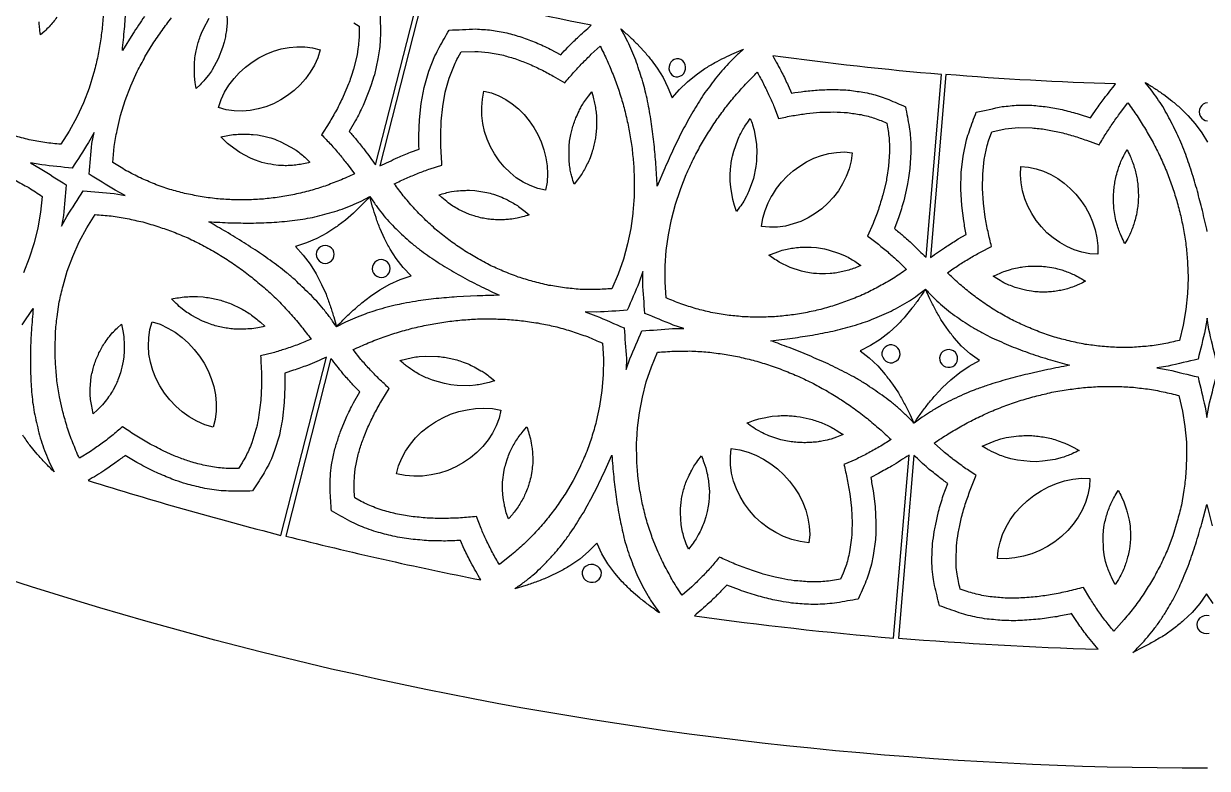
# Model space of a CAD drawing. Extents: x 10 to 990, y 10 to 990.
# Drawn here: x 350.5 to 500, y 10.1 to 104.2 of the extents above; entities that cross this region are included whole.
import ezdxf

# ---------------------------------------------------------------- set-up
doc = ezdxf.new("R2010")
doc.units = 0

msp = doc.modelspace()

# ---------------------------------------------------------------- linework, layer by layer
for points in [[(395.51, 105.51, -0.002175), (395.55, 102.92, -0.007314), (395.51, 101.83, -0.005317), (395.4, 100.76), (395.24, 99.73), (394.78, 97.74, -0.006968), (394.42, 96.57, -0.006765), (394.1, 95.66), (393.35, 93.84, -0.004349), (392.41, 91.94), (391.62, 90.55, -0.004631), (392.49, 89.54, -0.003391), (393.55, 88.24, 0.001505), (394.94, 86.34), (394.94, 86.34), (400.67, 108.77, -0.013282)], [(365.74, 105.1, 0.002113), (364.26, 102.88), (362.95, 100.79), (362.95, 100.79, 0.002041), (363.22, 103.52, 0.001577), (363.42, 106.04, 0.001976)], [(360.56, 105.75, -0.003323), (360.41, 103.75, -0.003739), (360.16, 101.78, -0.004022), (359.8, 99.83, -0.004055), (359.32, 97.89), (358.74, 96.05), (358.04, 94.2), (357.2, 92.38), (356.25, 90.63), (355.16, 88.95, -0.001311), (353.16, 89.16, -0.001103), (351.18, 89.53, -0.001039), (349.25, 90.04, -0.001043)], [(354.68, 105, -0.025184), (353.7, 103.79, -0.008899), (353.15, 103.24), (352.61, 102.76, -0.011444), (352.49, 103.76, -0.013689), (352.44, 104.4, -0.010317)], [(392.18, 104.29), (392.85, 103.86), (392.85, 103.86, -0.006083), (392.86, 102.87, -0.008381), (392.82, 101.96, -0.009702), (392.71, 101), (392.59, 100.23), (392.16, 98.45, -0.009505), (391.81, 97.37, -0.0124), (391.53, 96.58), (390.86, 95, -0.004657), (390, 93.27, -0.003809), (389.06, 91.66), (388.11, 90.16, -0.003766), (389.27, 88.95, -0.003853), (390.37, 87.68, -0.004019), (391.35, 86.47), (392.26, 85.22, -0.004908), (390.39, 84.38, -0.005088), (388.55, 83.68, -0.001313), (386.71, 83.1, -0.005057), (384.71, 82.62, -0.005342), (382.75, 82.27, -0.00525), (380.76, 82.04, -0.005606), (378.76, 81.92, -0.005024), (376.75, 81.95, -0.001153), (374.83, 82.07, -0.005319), (372.78, 82.36, -0.005422), (370.82, 82.75, -0.000999), (368.95, 83.25, -0.005318), (367, 83.94, -0.001061), (365.23, 84.7, -0.001302), (363.45, 85.61, -0.001164), (361.74, 86.67), (361.92, 88.66, -0.004427), (362.28, 90.7), (362.72, 92.58), (363.31, 94.47), (364.02, 96.35), (364.84, 98.16, -0.00328), (365.81, 99.98), (366.8, 101.64, -0.003133), (367.96, 103.34, -0.003097), (369.17, 104.93, -0.003103)], [(376.15, 105.73), (376.17, 104.17, -0.010229), (376.1, 103.34, -0.011643), (375.96, 102.51, -0.010333), (375.81, 101.83), (375.62, 101.16), (375.06, 99.74), (374.31, 98.37, -0.009735), (373.83, 97.68), (373.39, 97.12, -0.010506), (372.76, 96.45), (372.29, 95.99), (372.15, 96.77), (372.07, 97.55), (372.06, 99.11), (372.12, 99.88, -0.011416), (372.28, 100.77, -0.010526), (372.43, 101.45, -0.010041), (372.65, 102.19, -0.012536), (372.95, 102.97), (373.19, 103.54), (373.93, 104.89, -0.008639)], [(499.99, 77.92, 0.002041), (499.37, 80.59, 0.001577), (498.74, 83.04, 0.001976), (498, 85.52, 0.001605), (497.15, 87.96, 0.005455), (496.64, 89.23, 0.005902), (496.15, 90.33, 0.001768), (495, 92.59, 0.005025), (494.36, 93.71, 0.004159), (493.67, 94.76, 0.004907), (492.92, 95.81), (492.16, 96.76, -0.002751), (493.36, 96, -0.003329), (494.48, 95.23), (495.52, 94.45, -0.004722), (496.6, 93.51), (497.54, 92.59), (498.46, 91.55), (499.28, 90.42), (500.01, 89.21)], [(349.35, 84.46, 0.001099), (351.12, 83.48, 0.001308), (352.83, 82.38), (352.63, 80.38), (352.28, 78.42), (351.8, 76.49), (351.19, 74.58), (350.45, 72.73, -0.004389)], [(350.31, 66.16), (351.69, 68.22), (351.69, 68.22, 0.003736), (351.46, 65.47, 0.003279), (351.34, 62.92, 0.003993), (351.34, 60.31, 0.003622), (351.48, 57.69, 0.005429), (351.62, 56.4, 0.006824), (351.83, 55.09, 0.004458), (352.41, 52.52, 0.007232), (352.78, 51.25, 0.005343), (353.24, 49.99, 0.00686), (353.77, 48.74), (354.35, 47.57, -0.003916), (353.21, 48.71, -0.004838), (352.19, 49.83), (351.27, 50.94, -0.006482), (350.36, 52.23)], [(500.73, 30.97), (499.91, 32.14), (499.91, 32.16), (499.89, 32.18), (499.03, 30.96), (498.08, 29.83), (497, 28.8, -0.005993), (495.78, 27.81), (494.61, 26.98, -0.004539), (493.24, 26.16, -0.005183), (491.9, 25.43), (490.6, 24.79, 0.00704), (491.64, 25.82, 0.007037), (492.58, 26.89, 0.007346), (493.38, 27.88, 0.006828), (494.19, 29.04, 0.008319), (494.93, 30.2, 0.006422), (495.53, 31.22, 0.007886), (496.22, 32.56, 0.006685), (496.7, 33.57, 0.004213), (497.69, 36, 0.003002), (498.53, 38.48, 0.003605), (499.29, 41.06), (499.92, 43.45), (499.92, 43.45, 0.003736), (500.6, 40.78, 0.003279)]]:
    msp.add_lwpolyline(points, format="xyb")
for points in [[(422.16, 103.99, -0.013094), (401.19, 108.7), (395.48, 86.23, -0.000937), (397.74, 87.27, -0.002796), (399.35, 87.95), (400.43, 88.34, -0.004801), (400.4, 90.07), (400.48, 92.04), (400.71, 94.1), (401.09, 96.14), (401.67, 98.18), (402.44, 100.12, -0.005631), (402.98, 101.19, 0.000825), (404.21, 103.37, 0.002062), (407.58, 103.53, 0.001351), (409.57, 103.37, 0.001077), (411.52, 103.02, 0.001279), (413.39, 102.49, 0.001112), (415.2, 101.8, -0.002624), (417, 100.97), (418.33, 100.27, -0.004239), (419.21, 101.21, -0.002406), (420.44, 102.41, 0.00144), (422.16, 103.99)], [(430.52, 83.68, 0.002041), (430.35, 86.42, 0.001577), (430.13, 88.94, 0.001976), (429.8, 91.51, 0.001605), (429.37, 94.05, 0.005455), (429.07, 95.38, 0.005902), (428.78, 96.55, 0.001768), (428.01, 98.97, 0.005025), (427.56, 100.18, 0.004159), (427.06, 101.33, 0.004907), (426.49, 102.49), (425.9, 103.55, -0.002751), (426.96, 102.6, -0.003329), (427.94, 101.66), (428.83, 100.72, -0.004722), (429.74, 99.61), (430.52, 98.55), (431.25, 97.38), (431.87, 96.12), (432.4, 94.81), (433.34, 95.89), (434.34, 96.86), (435.41, 97.74), (436.54, 98.52, -0.003807), (437.78, 99.26, -0.003811), (438.99, 99.89, -0.003587), (440.23, 100.46), (441.41, 100.95, 0.005106), (440.41, 100.05, 0.003181), (439.5, 99.14, 0.00532), (438.65, 98.21, 0.004415), (437.83, 97.21, -0.001308), (436.36, 95.23, -0.001078), (434.99, 93.05, 0.001799), (433.71, 90.72, 0.001295), (432.57, 88.39, 0.002113), (431.48, 85.95), (430.52, 83.68)], [(387.93, 100.89), (387.63, 99.89), (387.2, 98.95), (386.69, 98.06), (386.09, 97.23), (385.41, 96.44), (384.65, 95.73), (383.83, 95.11), (382.96, 94.56), (382.04, 94.08), (381.08, 93.69), (380.09, 93.41), (379.1, 93.24), (378.07, 93.15), (377.07, 93.19), (376.07, 93.32), (375.09, 93.61), (375.42, 94.59), (375.87, 95.53), (376.4, 96.4, -0.007354), (377.08, 97.28), (377.72, 97.99), (378.49, 98.69), (379.33, 99.31), (380.2, 99.85), (381.12, 100.32), (382.05, 100.7), (383.03, 100.99), (384.02, 101.17), (385, 101.27), (385.98, 101.25), (386.97, 101.14), (387.93, 100.89)], [(405.73, 100.61), (407.46, 100.69, 0.001121), (409.18, 100.56), (410.87, 100.25, 0.00111), (412.53, 99.78, 0.001086), (414.17, 99.16, -0.003263), (415.82, 98.4, -0.00206), (417.38, 97.57), (418.84, 96.73, -0.002396), (419.94, 98.01, -0.00332), (421.05, 99.2, -0.00246), (422.18, 100.32), (423.31, 101.35, -0.002996), (424.18, 99.55, -0.002436), (424.93, 97.75, -0.003213), (425.61, 95.91, -0.002916), (426.2, 94.02, -0.003091), (426.68, 92.09, -0.002843), (427.06, 90.15, -0.003537), (427.36, 88.17, -0.003323), (427.54, 86.18, -0.003739), (427.61, 84.2, -0.004022), (427.58, 82.21, -0.004055), (427.42, 80.22), (427.16, 78.31), (426.77, 76.37), (426.24, 74.44), (425.59, 72.55), (424.79, 70.71, -0.001311), (422.79, 70.6, -0.001103), (420.77, 70.63, -0.001039), (418.79, 70.82, -0.001043), (416.81, 71.14, -0.004491), (414.8, 71.63, -0.001168), (412.95, 72.19, -0.004458), (411.03, 72.94, -0.001172), (409.28, 73.72, -0.004928), (407.46, 74.72, -0.004478), (405.76, 75.78, -0.001188), (404.18, 76.88, -0.001215), (402.62, 78.12, -0.004659), (401.11, 79.52, -0.005262), (399.72, 80.95, -0.005261), (398.44, 82.45, -0.001052), (397.29, 83.96, -0.002377), (398.83, 84.67, -0.003386), (400.32, 85.3, -0.002275), (401.85, 85.86), (403.32, 86.33, -0.003552), (403.2, 88.24, -0.004682), (403.16, 90.1), (403.22, 91.88), (403.41, 93.73), (403.74, 95.53), (404.23, 97.29), (404.89, 98.99, -0.006589), (405.32, 99.87), (405.73, 100.61)], [(464.46, 74.69), (466.42, 97.76, -0.013282), (445.1, 100.13, -0.001905), (446.27, 97.99, -0.003677), (447.05, 96.37), (447.49, 95.41, -0.003745), (449.11, 95.65, 0.001114), (450.96, 95.83, 0.001349), (452.88, 95.88, -0.004855), (454.83, 95.78, 0.001333), (456.74, 95.5, -0.007078), (457.81, 95.26, -0.007069), (458.8, 94.95, -0.006348), (459.75, 94.6, 0.001644), (461.87, 93.69, -0.002175), (462.33, 91.14, -0.007314), (462.47, 90.06, -0.005317), (462.54, 88.99), (462.55, 87.95), (462.42, 85.9, -0.006968), (462.26, 84.7, -0.006765), (462.09, 83.74), (461.65, 81.82, -0.004349), (461.04, 79.8), (460.49, 78.3, -0.004631), (461.52, 77.44, -0.003391), (462.77, 76.34, 0.001505), (464.46, 74.69)], [(459.52, 91.62, -0.006083), (459.68, 90.65, -0.008381), (459.79, 89.75, -0.009702), (459.84, 88.78), (459.85, 88), (459.72, 86.17, -0.009505), (459.56, 85.06, -0.0124), (459.41, 84.23), (459.01, 82.56, -0.004657), (458.44, 80.71, -0.003809), (457.79, 78.97), (457.09, 77.34, -0.003766), (458.44, 76.33, -0.003853), (459.74, 75.26, -0.004019), (460.89, 74.23), (462, 73.14, -0.004908), (460.3, 72.01, -0.005088), (458.59, 71.02, -0.001313), (456.88, 70.14, -0.005057), (454.98, 69.34, -0.005342), (453.11, 68.67, -0.00525), (451.18, 68.11, -0.005606), (449.22, 67.67, -0.005024), (447.24, 67.36, -0.001153), (445.32, 67.17, -0.005319), (443.25, 67.11, -0.005422), (441.26, 67.18, -0.000999), (439.34, 67.37, -0.005318), (437.3, 67.73, -0.001061), (435.43, 68.18, -0.001302), (433.51, 68.79, -0.001164), (431.66, 69.55), (431.51, 71.55, -0.004427), (431.53, 73.62), (431.66, 75.54), (431.92, 77.51), (432.32, 79.47), (432.83, 81.4, -0.00328), (433.48, 83.35), (434.18, 85.15, -0.003133), (435.05, 87.02, -0.003097), (435.98, 88.79, -0.003103), (437, 90.5, -0.002729), (438.09, 92.15, -0.003329), (439.26, 93.74, -0.002784), (440.52, 95.27, -0.002622), (441.83, 96.71, 0.001228), (443.15, 98.04, -0.003312), (443.94, 96.58, -0.003801), (444.66, 95.07, -0.004162), (445.29, 93.67), (445.84, 92.22, -0.002248), (447.64, 92.57, -0.003639), (449.38, 92.83), (451.07, 93, 0.001103), (452.82, 93.04, -0.004906), (454.53, 92.95, 0.001158), (456.25, 92.7, -0.009257), (457.15, 92.49, -0.007853), (457.97, 92.24, -0.006145), (458.78, 91.94), (459.52, 91.62)], [(488.4, 96.57, -0.013094), (466.95, 97.77), (465.01, 74.67, -0.000937), (467.07, 76.07, -0.002796), (468.54, 77), (469.54, 77.56, -0.004801), (469.23, 79.27), (468.99, 81.22), (468.87, 83.29), (468.91, 85.37), (469.15, 87.47), (469.59, 89.52, -0.005631), (469.94, 90.66, 0.000825), (470.8, 93.01, 0.002062), (474.1, 93.72, 0.001351), (476.09, 93.9, 0.001077), (478.07, 93.87, 0.001279), (480, 93.65, 0.001112), (481.9, 93.28, -0.002624), (483.81, 92.76), (485.24, 92.28, -0.004239), (485.95, 93.35, -0.002406), (486.96, 94.74, 0.00144), (488.4, 96.57)], [(422.23, 95.57, -0.010425), (422.48, 94.69, -0.01065), (422.64, 93.98, -0.008745), (422.76, 93.21, -0.009786), (422.84, 92.44, -0.00857), (422.86, 91.67, -0.010135), (422.83, 90.9, -0.01156), (422.75, 90.07, -0.010575), (422.64, 89.38, -0.009307), (422.47, 88.64, -0.008306), (422.25, 87.89), (422.03, 87.24, -0.009335), (421.68, 86.47, -0.025184), (420.91, 85.11, -0.008899), (420.46, 84.48), (420.01, 83.92, -0.011444), (419.72, 84.88, -0.013689), (419.57, 85.51, -0.010317), (419.44, 86.28), (419.37, 86.98), (419.37, 88.52, -0.010614), (419.45, 89.35, -0.012356), (419.6, 90.17, -0.010562), (419.76, 90.85, -0.008612), (419.98, 91.59, -0.010428), (420.25, 92.31, -0.013033), (420.63, 93.15, -0.012724), (420.92, 93.71, -0.010266), (421.32, 94.36, -0.011015), (421.82, 95.05), (422.23, 95.57)], [(472.76, 90.54), (474.45, 90.9, 0.001121), (476.16, 91.06), (477.88, 91.03, 0.00111), (479.59, 90.84, 0.001086), (481.31, 90.5, -0.003263), (483.07, 90.02, -0.00206), (484.75, 89.46), (486.32, 88.88, -0.002396), (487.2, 90.32, -0.00332), (488.09, 91.68, -0.00246), (489.02, 92.96), (489.97, 94.17, -0.002996), (491.12, 92.53, -0.002436), (492.17, 90.88, -0.003213), (493.14, 89.18, -0.002916), (494.03, 87.4, -0.003091), (494.82, 85.59, -0.002843), (495.52, 83.73, -0.003537), (496.13, 81.83, -0.003323), (496.64, 79.9, -0.003739), (497.04, 77.95, -0.004022), (497.33, 75.98, -0.004055), (497.5, 74), (497.56, 72.07), (497.49, 70.09), (497.29, 68.1), (496.96, 66.13), (496.47, 64.19, -0.001311), (494.52, 63.74, -0.001103), (492.53, 63.45, -0.001039), (490.54, 63.31, -0.001043), (488.54, 63.3, -0.004491), (486.47, 63.45, -0.001168), (484.55, 63.69, -0.004458), (482.54, 64.12, -0.001172), (480.68, 64.61, -0.004928), (478.72, 65.29, -0.004478), (476.87, 66.05, -0.001188), (475.13, 66.88, -0.001215), (473.39, 67.85, -0.004659), (471.66, 68.98, -0.005262), (470.06, 70.16, -0.005261), (468.55, 71.42, -0.001052), (467.17, 72.73, -0.002377), (468.57, 73.69, -0.003386), (469.94, 74.55, -0.002275), (471.36, 75.35), (472.73, 76.06, -0.003552), (472.29, 77.92, -0.004682), (471.95, 79.75), (471.71, 81.52), (471.6, 83.38), (471.62, 85.2), (471.82, 87.02), (472.19, 88.8, -0.006589), (472.47, 89.74), (472.76, 90.54)], [(442.27, 92.21, -0.009172), (442.55, 91.41), (442.74, 90.73), (443.01, 89.19, -0.010229), (443.08, 88.35, -0.011643), (443.07, 87.52, -0.010333), (443.04, 86.81), (442.96, 86.13), (442.65, 84.63), (442.13, 83.16, -0.009735), (441.77, 82.4), (441.43, 81.77, -0.010506), (440.92, 81.01), (440.53, 80.48), (440.26, 81.23), (440.06, 81.98), (439.79, 83.52), (439.72, 84.29, -0.011416), (439.73, 85.19, -0.010526), (439.77, 85.89, -0.010041), (439.86, 86.65, -0.012536), (440.03, 87.47), (440.18, 88.07), (440.68, 89.53, -0.008639), (441.05, 90.3, -0.011056), (441.43, 90.98, -0.012065), (441.94, 91.75), (442.27, 92.21)], [(359.37, 90.46), (358.69, 89.19, -0.000995), (356.61, 85.94, -0.002096), (352.76, 86.35), (351.33, 86.61), (352.59, 85.91, 0.002095), (355.87, 83.82, 0.000988), (355.5, 79.97), (355.27, 78.6), (355.94, 79.84, 0.001), (358.02, 83.08, 0.002416), (361.9, 82.72), (363.3, 82.5), (362.04, 83.14, -0.002426), (358.74, 85.2, -0.000992), (359.11, 89.04), (359.37, 90.46)], [(386.65, 86.68, -0.008917), (385.83, 86.48, -0.009991), (385.04, 86.35, -0.010063), (384.27, 86.27, -0.011836), (383.5, 86.25, -0.011927), (382.67, 86.29), (382.06, 86.35, -0.011214), (380.58, 86.66, -0.012497), (379.66, 86.98), (379.15, 87.18), (377.81, 87.9), (376.56, 88.79, -0.010371), (375.92, 89.36), (375.41, 89.88), (376.96, 90.17, -0.009634), (377.8, 90.24, -0.009046), (378.56, 90.25, -0.013189), (379.46, 90.19), (380.01, 90.14, -0.007543), (380.83, 89.98), (381.48, 89.83, -0.01208), (382.45, 89.49), (382.9, 89.32), (384.24, 88.61), (384.89, 88.2, -0.009064), (385.55, 87.7, -0.008391), (386.14, 87.18), (386.65, 86.68)], [(489.85, 88.28, -0.010425), (490.25, 87.45, -0.01065), (490.52, 86.78, -0.008745), (490.77, 86.04, -0.009786), (490.97, 85.3, -0.00857), (491.12, 84.54, -0.010135), (491.22, 83.78, -0.01156), (491.27, 82.95, -0.010575), (491.28, 82.25, -0.009307), (491.24, 81.49, -0.008306), (491.15, 80.72), (491.03, 80.04, -0.009335), (490.81, 79.22, -0.025184), (490.28, 77.75, -0.008899), (489.94, 77.06), (489.58, 76.43, -0.011444), (489.14, 77.33, -0.013689), (488.89, 77.92, -0.010317), (488.64, 78.66), (488.45, 79.34), (488.2, 80.86, -0.010614), (488.14, 81.7, -0.012356), (488.15, 82.53, -0.010562), (488.19, 83.22, -0.008612), (488.29, 83.99, -0.010428), (488.44, 84.75, -0.013033), (488.68, 85.63, -0.012724), (488.88, 86.24, -0.010266), (489.16, 86.94, -0.011015), (489.54, 87.71), (489.85, 88.28)], [(455.15, 87.89), (455.01, 86.85), (454.75, 85.85), (454.39, 84.89), (453.93, 83.97), (453.4, 83.09), (452.77, 82.26), (452.06, 81.51), (451.29, 80.82), (450.46, 80.2), (449.58, 79.66), (448.65, 79.22), (447.69, 78.89), (446.7, 78.63), (445.71, 78.5), (444.69, 78.47), (443.68, 78.59), (443.84, 79.61), (444.14, 80.61), (444.51, 81.56, -0.007354), (445.05, 82.54), (445.56, 83.35), (446.2, 84.16), (446.92, 84.91), (447.7, 85.59), (448.52, 86.2), (449.38, 86.74), (450.3, 87.18), (451.24, 87.52), (452.2, 87.78), (453.17, 87.92), (454.16, 87.98), (455.15, 87.89)], [(373.87, 79.17, 0.004068), (376.63, 79.04, 0.003593), (379.18, 79, 0.004188), (381.8, 79.08, 0.004559), (384.4, 79.31, 0.007049), (385.75, 79.5, 0.007924), (386.96, 79.72, 0.00461), (389.46, 80.36, 0.006644), (390.7, 80.76, 0.008101), (391.96, 81.26, 0.007388), (393.1, 81.77), (394.2, 82.35, -0.004712), (393.17, 81.27, -0.004571), (392.14, 80.27), (391.12, 79.37, -0.006573), (389.92, 78.47), (388.78, 77.73), (387.53, 77.04), (386.2, 76.49), (384.81, 76.05), (385.78, 74.97), (386.67, 73.81), (387.42, 72.59, -0.004781), (388.11, 71.25), (388.68, 70.01, -0.003813), (389.2, 68.59, -0.005345), (389.65, 67.15), (389.99, 65.9, 0.004957), (389.19, 67.06, 0.003628), (388.37, 68.12, 0.005063), (387.51, 69.13, 0.004295), (386.6, 70.07, -0.00142), (384.76, 71.83, 0.00338), (383.7, 72.74, 0.003235), (382.67, 73.54, 0.001129), (380.53, 75.08, 0.000888), (378.33, 76.52, 0.001621), (376.02, 77.93, -0.001279), (373.87, 79.17)], [(410.56, 69.89, 0.00127), (407.78, 69.81), (405.21, 69.68, 0.001518), (402.59, 69.46, 0.001719), (399.98, 69.12, 0.005816), (398.46, 68.84, 0.004963), (397.39, 68.62, 0.004373), (396.05, 68.28, 0.006951), (394.73, 67.89, 0.00627), (393.6, 67.52, 0.005509), (392.3, 67, 0.005433), (391.15, 66.5), (390, 65.91, -0.003399), (391.06, 67, -0.004054), (392.11, 67.99, -0.004482), (393.2, 68.93), (394.28, 69.77), (395.48, 70.57), (396.75, 71.27), (398.06, 71.87), (399.44, 72.36), (398.44, 73.41), (397.53, 74.53), (396.77, 75.72, -0.006218), (396.06, 77.06), (395.5, 78.28, -0.004965), (394.99, 79.69, -0.004544), (394.56, 81.06), (394.22, 82.37, 0.006063), (394.99, 81.22, 0.006189), (395.79, 80.17, 0.006796), (396.62, 79.2, 0.005808), (397.53, 78.26, 0.001454), (399.37, 76.56, 0.007169), (400.48, 75.67, 0.00603), (401.48, 74.94, 0.004313), (403.66, 73.51, 0.003675), (405.92, 72.2, 0.004535), (408.31, 70.96, 0.00168), (410.56, 69.89)], [(402.93, 82.57, -0.006926), (403.75, 82.8, -0.010114), (404.52, 82.97), (405.2, 83.07, -0.009923), (406.11, 83.13, -0.011977), (406.8, 83.14), (407.49, 83.1), (408.98, 82.87, -0.010967), (409.83, 82.64), (410.42, 82.45, -0.011773), (411.3, 82.07, -0.012329), (411.86, 81.79, -0.009134), (412.52, 81.41, -0.010552), (413.16, 80.99, -0.011043), (413.83, 80.46), (414.33, 80.04, -0.007447), (413.51, 79.79), (412.81, 79.61, -0.010234), (411.91, 79.49, -0.010885), (411.22, 79.42, -0.011944), (410.45, 79.41, -0.009267), (409.69, 79.45, -0.011304), (408.93, 79.54, -0.010564), (408.19, 79.68, -0.013191), (407.39, 79.9), (406.81, 80.09), (405.42, 80.72, -0.010593), (404.7, 81.15), (404.12, 81.55, -0.01305), (403.32, 82.22), (402.93, 82.57)], [(377.61, 48.01, -0.006748), (376.55, 48.01, -0.007662), (375.57, 48.06, -0.009078), (374.6, 48.17, -0.008251), (373.63, 48.34, -0.001046), (371.79, 48.79, -0.010498), (370.28, 49.32, -0.01928), (369.5, 49.63), (368.09, 50.25, -0.004827), (366.25, 51.22, -0.00459), (364.55, 52.23, -0.001139), (362.97, 53.28, -0.005896), (361.64, 52.14, -0.005692), (360.23, 51.08, -0.005724), (358.91, 50.16), (357.52, 49.31, -0.005399), (356.68, 51.27, -0.005339), (356, 53.2, -0.004521), (355.44, 55.16), (355.01, 57.06, -0.001012), (354.69, 59.07, -0.004571), (354.51, 61.16, -0.004588), (354.45, 63.17), (354.49, 65.11, -0.004052), (354.7, 67.18), (354.98, 69.07, -0.004136), (355.46, 71.09), (356, 72.92), (356.69, 74.8), (357.5, 76.62), (358.45, 78.39), (359.53, 80.08, 0.001163), (361.55, 79.9, 0.001288), (363.55, 79.58, 0.001078), (365.54, 79.14, -0.002428), (367.54, 78.54, 0.001017), (369.38, 77.9, 0.001059), (371.25, 77.12, 0.001246), (373.07, 76.23, -0.002627), (374.9, 75.2, -0.002704), (376.62, 74.11, -0.003038), (378.28, 72.95, -0.002631), (379.89, 71.68, -0.002697), (381.43, 70.35, 0.001253), (382.85, 69, -0.002059), (384.28, 67.45, -0.002966), (385.59, 65.91, 0.00098), (386.79, 64.36, -0.005425), (385.18, 63.67, -0.005209), (383.53, 63.1, -0.005576), (381.99, 62.62), (380.41, 62.23, -0.003118), (380.51, 60.3, -0.003619), (380.52, 58.44), (380.43, 56.65), (380.21, 54.8, -0.010251), (379.96, 53.48, -0.017147), (379.83, 52.93), (379.3, 51.25, -0.008963), (378.93, 50.34, -0.008119), (378.53, 49.52, -0.008347), (378.07, 48.72), (377.61, 48.01)], [(456.23, 73.66, -0.008917), (455.45, 73.33, -0.009991), (454.7, 73.07, -0.010063), (453.95, 72.87, -0.011836), (453.19, 72.72, -0.011927), (452.37, 72.62), (451.75, 72.58, -0.011214), (450.24, 72.64, -0.012497), (449.29, 72.81), (448.75, 72.92), (447.3, 73.41), (445.92, 74.08, -0.010371), (445.2, 74.54), (444.62, 74.97), (446.09, 75.51, -0.009634), (446.91, 75.71, -0.009046), (447.66, 75.85, -0.013189), (448.56, 75.94), (449.11, 75.98, -0.007543), (449.94, 75.96), (450.61, 75.91, -0.01208), (451.62, 75.74), (452.09, 75.64), (453.53, 75.17), (454.24, 74.87, -0.009064), (454.97, 74.48, -0.008391), (455.65, 74.07), (456.23, 73.66)], [(472.96, 72.29, -0.006926), (473.73, 72.65, -0.010114), (474.46, 72.94), (475.12, 73.16, -0.009923), (476, 73.36, -0.011977), (476.69, 73.48), (477.37, 73.56), (478.88, 73.58, -0.010967), (479.75, 73.49), (480.37, 73.4, -0.011773), (481.3, 73.17, -0.012329), (481.89, 72.99, -0.009134), (482.61, 72.72, -0.010552), (483.31, 72.41, -0.011043), (484.06, 72), (484.62, 71.66, -0.007447), (483.86, 71.28), (483.19, 71, -0.010234), (482.33, 70.72, -0.010885), (481.66, 70.55, -0.011944), (480.9, 70.4, -0.009267), (480.14, 70.32, -0.011304), (479.38, 70.28, -0.010564), (478.62, 70.3, -0.013191), (477.8, 70.39), (477.19, 70.48), (475.72, 70.87, -0.010593), (474.94, 71.18), (474.3, 71.47, -0.01305), (473.4, 72.01), (472.96, 72.29)], [(428.69, 72.89), (428.23, 71.53, -0.000995), (426.72, 67.99, -0.002096), (422.85, 67.75), (421.4, 67.78), (422.76, 67.3, 0.002095), (426.34, 65.77, 0.000988), (426.61, 61.92), (426.6, 60.52), (427.06, 61.86, 0.001), (428.58, 65.4, 0.002416), (432.46, 65.68), (433.88, 65.69), (432.54, 66.12, -0.002426), (428.94, 67.6, -0.000992), (428.68, 71.46), (428.69, 72.89)], [(444.85, 64.15, 0.004068), (447.6, 64.48, 0.003593), (450.12, 64.86, 0.004188), (452.7, 65.37, 0.004559), (455.22, 66.02, 0.007049), (456.52, 66.43, 0.007924), (457.68, 66.85, 0.00461), (460.04, 67.89, 0.006644), (461.2, 68.49, 0.008101), (462.36, 69.19, 0.007388), (463.39, 69.88), (464.38, 70.64, -0.004712), (463.55, 69.39, -0.004571), (462.69, 68.24), (461.84, 67.19, -0.006573), (460.8, 66.1), (459.8, 65.18), (458.68, 64.3), (457.46, 63.54), (456.16, 62.87), (457.29, 61.97), (458.36, 60.97), (459.3, 59.89, -0.004781), (460.21, 58.68), (460.97, 57.55, -0.003813), (461.72, 56.23, -0.005345), (462.4, 54.89), (462.94, 53.72, 0.004957), (461.96, 54.73, 0.003628), (460.98, 55.63, 0.005063), (459.96, 56.49, 0.004295), (458.91, 57.27, -0.00142), (456.81, 58.7, 0.00338), (455.61, 59.42, 0.003235), (454.46, 60.04, 0.001129), (452.1, 61.21, 0.000888), (449.7, 62.27, 0.001621), (447.18, 63.28, -0.001279), (444.85, 64.15)], [(482.57, 61.04, 0.00127), (479.84, 60.5), (477.34, 59.94, 0.001518), (474.78, 59.3, 0.001719), (472.26, 58.53, 0.005816), (470.81, 58.01, 0.004963), (469.8, 57.62, 0.004373), (468.52, 57.05, 0.006951), (467.29, 56.46, 0.00627), (466.24, 55.9, 0.005509), (465.04, 55.18, 0.005433), (463.99, 54.49), (462.95, 53.73, -0.003399), (463.81, 54.97, -0.004054), (464.68, 56.12, -0.004482), (465.61, 57.23), (466.54, 58.24), (467.59, 59.22), (468.72, 60.13), (469.92, 60.93), (471.2, 61.64), (470.04, 62.51), (468.96, 63.46), (468.01, 64.52, -0.006218), (467.09, 65.72), (466.34, 66.84, -0.004965), (465.6, 68.14, -0.004544), (464.96, 69.42), (464.4, 70.66, 0.006063), (465.35, 69.65, 0.006189), (466.31, 68.75, 0.006796), (467.29, 67.92, 0.005808), (468.34, 67.15, 0.001454), (470.44, 65.77, 0.007169), (471.68, 65.08, 0.00603), (472.79, 64.52, 0.004313), (475.17, 63.47, 0.003675), (477.62, 62.55, 0.004535), (480.18, 61.72, 0.00168), (482.57, 61.04)], [(380.93, 65.97, -0.007149), (380.06, 65.78), (379.32, 65.66, -0.011467), (378.3, 65.61, -0.011545), (377.65, 65.6, -0.010777), (376.85, 65.64, -0.009122), (376.05, 65.75, -0.010429), (375.26, 65.9, -0.010063), (374.5, 66.1, -0.012635), (373.67, 66.39), (373.08, 66.62), (371.66, 67.37, -0.010417), (370.93, 67.85), (370.35, 68.3, -0.012837), (369.55, 69.04), (369.17, 69.42, -0.007892), (370.04, 69.58), (370.76, 69.68, -0.006883), (371.65, 69.72, -0.00865), (372.44, 69.72), (373.17, 69.68, -0.006775), (374.02, 69.56, -0.009251), (374.8, 69.4, -0.00944), (375.56, 69.2, -0.023407), (377.04, 68.65, -0.008108), (377.75, 68.31, -0.010185), (378.45, 67.92, -0.008238), (379.12, 67.49, -0.010225), (379.76, 67.01, -0.006371), (380.38, 66.48), (380.93, 65.97)], [(359.28, 54.93, -0.009697), (359.08, 55.87), (358.96, 56.51, -0.010466), (358.89, 57.37), (358.88, 58.08), (359.03, 59.62, -0.007965), (359.21, 60.43, -0.010934), (359.42, 61.18, -0.010853), (359.68, 61.89, -0.009485), (360, 62.6, -0.011478), (360.36, 63.29, -0.010216), (360.77, 63.94, -0.012307), (361.32, 64.68), (361.68, 65.13, -0.006912), (362.29, 65.75), (362.83, 66.25, -0.006924), (363.01, 65.39), (363.12, 64.67, -0.008811), (363.18, 63.81, -0.010667), (363.19, 63.03, -0.012969), (363.12, 62.12), (363.06, 61.57, -0.008534), (362.71, 60.08, -0.009798), (362.4, 59.22, -0.012624), (362.12, 58.58), (361.8, 57.95, -0.010084), (361.35, 57.24, -0.013033), (360.8, 56.49), (360.44, 56.05, -0.00791), (359.83, 55.43), (359.28, 54.93)], [(392.3, 44.3, -0.007162), (392.23, 45.29, -0.008583), (392.22, 46.2), (392.26, 47.05), (392.37, 47.95), (392.73, 49.76, -0.009757), (393.22, 51.31, -0.016739), (393.49, 52.04), (393.96, 53.23, -0.004066), (394.81, 54.98, -0.002935), (395.72, 56.61), (396.66, 58.13, -0.005789), (395.36, 59.33, -0.006047), (394.15, 60.59, -0.005944), (393.08, 61.79), (392.09, 63.03, -0.002495), (394.02, 63.88, -0.002814), (395.91, 64.61, -0.002955), (397.84, 65.24, -0.002636), (399.82, 65.78, -0.002794), (401.81, 66.21, -0.002935), (403.83, 66.55, -0.002478), (405.85, 66.77, 0.001086), (407.8, 66.9, -0.002367), (409.91, 66.91, 0.001131), (411.85, 66.83, 0.00127), (413.87, 66.63, -0.002791), (415.94, 66.3, 0.001011), (417.85, 65.89, 0.001049), (419.8, 65.33, 0.001099), (421.71, 64.66, 0.001308), (423.58, 63.85), (423.71, 61.85), (423.69, 59.86), (423.53, 57.87), (423.24, 55.89), (422.81, 53.94, -0.004389), (422.24, 51.96), (421.6, 50.14, -0.004314), (420.76, 48.24), (419.89, 46.51), (418.87, 44.78, -0.005008), (417.69, 43.04, -0.004978), (416.45, 41.44, -0.001008), (415.15, 39.95, -0.005139), (413.65, 38.46, -0.004987), (412.12, 37.11), (410.57, 35.87, -0.005447), (409.69, 37.41, -0.006071), (408.91, 38.99, -0.006066), (408.26, 40.45), (407.69, 41.95, -0.004158), (405.65, 41.77, -0.005153), (403.65, 41.7, -0.001127), (401.73, 41.73, -0.003793), (399.67, 41.92, -0.006777), (398.7, 42.06, -0.009289), (397.72, 42.24, -0.001068), (395.88, 42.71, -0.006663), (394.88, 43.06, -0.008596), (393.98, 43.43, -0.007647), (393.1, 43.86), (392.3, 44.3)], [(499.97, 66.98), (499.74, 65.56, -0.000995), (498.82, 61.82, -0.002096), (495.05, 60.95), (493.61, 60.74), (495.03, 60.49, 0.002095), (498.82, 59.57, 0.000988), (499.71, 55.81), (499.94, 54.44), (500.17, 55.83, 0.001), (501.09, 59.57, 0.002416), (504.87, 60.49), (506.27, 60.73), (504.87, 60.93, -0.002426), (501.08, 61.8, -0.000992), (500.18, 65.56), (499.97, 66.98)], [(453.67, 34.03, -0.006748), (452.63, 33.85, -0.007662), (451.66, 33.74, -0.009078), (450.68, 33.69, -0.008251), (449.7, 33.7, -0.001046), (447.81, 33.84, -0.010498), (446.23, 34.11, -0.01928), (445.41, 34.3), (443.91, 34.67, -0.004827), (441.95, 35.32, -0.00459), (440.1, 36.04, -0.001139), (438.36, 36.82, -0.005896), (437.24, 35.47, -0.005692), (436.03, 34.2, -0.005724), (434.87, 33.07), (433.64, 32.01, -0.005399), (432.5, 33.8, -0.005339), (431.51, 35.59, -0.004521), (430.63, 37.44), (429.89, 39.24, -0.001012), (429.25, 41.16, -0.004571), (428.72, 43.2, -0.004588), (428.33, 45.17), (428.06, 47.09, -0.004052), (427.92, 49.16), (427.89, 51.08, -0.004136), (428.03, 53.15), (428.26, 55.04), (428.63, 57.01), (429.13, 58.94), (429.78, 60.84), (430.56, 62.69, 0.001163), (432.59, 62.84, 0.001288), (434.62, 62.85, 0.001078), (436.64, 62.75, -0.002428), (438.72, 62.48, 0.001017), (440.64, 62.15, 0.001059), (442.61, 61.69, 0.001246), (444.55, 61.11, -0.002627), (446.52, 60.4, -0.002704), (448.41, 59.62, -0.003038), (450.23, 58.74, -0.002631), (452.03, 57.76, -0.002697), (453.77, 56.69, 0.001253), (455.38, 55.59, -0.002059), (457.05, 54.31, -0.002966), (458.6, 53, 0.00098), (460.04, 51.66, -0.005425), (458.56, 50.73, -0.005209), (457.03, 49.89, -0.005576), (455.59, 49.16), (454.1, 48.51, -0.003118), (454.51, 46.63, -0.003619), (454.83, 44.8), (455.04, 43.01), (455.12, 41.15, -0.010251), (455.09, 39.81, -0.017147), (455.05, 39.25), (454.81, 37.5, -0.008963), (454.59, 36.55, -0.008119), (454.33, 35.67, -0.008347), (454.01, 34.81), (453.67, 34.03)], [(358.63, 46.49, 0.013328), (382.98, 39.57), (388.73, 62.06, -0.004948), (386.32, 61.03, -0.005308), (384.56, 60.41), (383.48, 60.07, -0.003786), (383.49, 58.33), (383.41, 56.36), (383.18, 54.32, -0.008292), (382.94, 53.02), (382.78, 52.23), (382.17, 50.27), (381.77, 49.24, -0.006908), (381.26, 48.19, -0.007455), (380.73, 47.25, -0.000749), (379.39, 45.17, -0.001707), (376.67, 45.15, -0.006444), (375.43, 45.21, -0.006987), (374.26, 45.34, -0.007603), (373.08, 45.55, -0.001296), (371, 46.06, -0.006752), (369.67, 46.51, -0.006999), (368.75, 46.86, -0.001309), (366.79, 47.71, -0.004398), (364.78, 48.77), (363.3, 49.65, -0.006506), (362.17, 48.79, -0.005615), (360.74, 47.79, -0.001264), (358.63, 46.49)], [(389.3, 61.92), (383.6, 39.48, 0.013098), (408.23, 33.94, -0.001447), (406.97, 36.14, -0.003824), (406.14, 37.84), (405.66, 38.92, -0.005336), (403.78, 38.85, -0.001286), (401.64, 38.89, -0.003702), (399.4, 39.09, -0.006594), (398.28, 39.25, -0.008119), (397.11, 39.47, -0.001098), (395.03, 40, -0.006132), (393.82, 40.42, -0.008407), (392.75, 40.85, -0.005993), (391.69, 41.37, -0.001259), (389.37, 42.65, -0.004169), (389.19, 45.26, -0.007625), (389.18, 46.34), (389.24, 47.37), (389.38, 48.47), (389.8, 50.49, -0.008833), (390.27, 51.98, -0.016802), (390.52, 52.7), (391.2, 54.39, -0.003624), (392.14, 56.29), (392.93, 57.7, -0.006727), (391.96, 58.71, -0.005784), (390.8, 60.01, -0.001441), (389.3, 61.92)], [(398.01, 61.64), (399.59, 62.03, -0.009523), (400.46, 62.15), (401.19, 62.2), (402.78, 62.16, -0.009569), (403.64, 62.06, -0.008916), (404.42, 61.91, -0.009999), (405.18, 61.72, -0.010998), (406.01, 61.45), (406.61, 61.22, -0.0082), (407.39, 60.85, -0.012802), (408.25, 60.36, -0.014652), (408.78, 60.04, -0.007995), (409.42, 59.56), (410, 59.09, -0.010681), (409.07, 58.82, -0.012507), (408.35, 58.65, -0.010531), (407.55, 58.53), (406.83, 58.47), (405.22, 58.5), (404.43, 58.58), (403.66, 58.73), (402.12, 59.17, -0.009389), (401.32, 59.48), (400.65, 59.79, -0.010474), (399.89, 60.23, -0.013066), (398.8, 60.98, -0.03201), (398.4, 61.31), (398.01, 61.64)], [(468.78, 32.79, -0.007162), (468.55, 33.75, -0.008583), (468.38, 34.65), (468.28, 35.49), (468.25, 36.4), (468.3, 38.24, -0.009757), (468.53, 39.85, -0.016739), (468.68, 40.62), (468.94, 41.87, -0.004066), (469.49, 43.73, -0.002935), (470.13, 45.49), (470.8, 47.15, -0.005789), (469.32, 48.11, -0.006047), (467.91, 49.16, -0.005944), (466.66, 50.17), (465.48, 51.23, -0.002495), (467.25, 52.38, -0.002814), (469, 53.41, -0.002955), (470.8, 54.36, -0.002636), (472.66, 55.21, -0.002794), (474.55, 55.97, -0.002935), (476.49, 56.63, -0.002478), (478.44, 57.18, 0.001086), (480.34, 57.63, -0.002367), (482.42, 57.99, 0.001131), (484.35, 58.23, 0.00127), (486.37, 58.37, -0.002791), (488.48, 58.38, 0.001011), (490.42, 58.29, 0.001049), (492.44, 58.06, 0.001099), (494.43, 57.71, 0.001308), (496.41, 57.22), (496.86, 55.27), (497.17, 53.3), (497.35, 51.32), (497.38, 49.31), (497.28, 47.32, -0.004389), (497.04, 45.27), (496.71, 43.37, -0.004314), (496.2, 41.36), (495.62, 39.51), (494.91, 37.63, -0.005008), (494.03, 35.73, -0.004978), (493.06, 33.94, -0.001008), (492.02, 32.26, -0.005139), (490.8, 30.54, -0.004987), (489.51, 28.96), (488.18, 27.48, -0.005447), (487.06, 28.85, -0.006071), (486.03, 30.28, -0.006066), (485.15, 31.62), (484.35, 33, -0.004158), (482.35, 32.49, -0.005153), (480.4, 32.09, -0.001127), (478.5, 31.81, -0.003793), (476.44, 31.66, -0.006777), (475.45, 31.63, -0.009289), (474.46, 31.65, -0.001068), (472.57, 31.81, -0.006663), (471.52, 31.99, -0.008596), (470.58, 32.21, -0.007647), (469.64, 32.48), (468.78, 32.79)], [(453.99, 52.29, -0.007149), (453.17, 51.96), (452.46, 51.72, -0.011467), (451.46, 51.5, -0.011545), (450.82, 51.38, -0.010777), (450.02, 51.3, -0.009122), (449.22, 51.27, -0.010429), (448.42, 51.29, -0.010063), (447.63, 51.36, -0.012635), (446.77, 51.51), (446.14, 51.64), (444.62, 52.14, -0.010417), (443.82, 52.5), (443.17, 52.85, -0.012837), (442.27, 53.44), (441.82, 53.76, -0.007892), (442.66, 54.06), (443.35, 54.28, -0.006883), (444.22, 54.47, -0.00865), (445.01, 54.6), (445.73, 54.67, -0.006775), (446.59, 54.69, -0.009251), (447.38, 54.67, -0.00944), (448.16, 54.59, -0.023407), (449.71, 54.3, -0.008108), (450.47, 54.07, -0.010185), (451.22, 53.81, -0.008238), (451.96, 53.49, -0.010225), (452.67, 53.12, -0.006371), (453.37, 52.7), (453.99, 52.29)], [(411.72, 41.64), (411.45, 42.4, -0.007262), (411.24, 43.26, -0.010314), (411.09, 44.02), (411, 44.72, -0.007648), (410.97, 45.58), (410.98, 46.28), (411.18, 47.81, -0.008034), (411.38, 48.61), (411.59, 49.28, -0.008382), (411.9, 50.06, -0.010194), (412.24, 50.76, -0.010528), (412.63, 51.44, -0.009771), (413.06, 52.09, -0.007454), (413.56, 52.72), (414.04, 53.28, -0.006907), (414.31, 52.45), (414.51, 51.75, -0.011351), (414.68, 50.69, -0.01827), (414.75, 50.06, -0.011985), (414.79, 49.36), (414.78, 48.65, -0.011914), (414.67, 47.68), (414.59, 47.13, -0.011546), (414.34, 46.18, -0.01483), (414.16, 45.58, -0.012521), (413.84, 44.8, -0.012113), (413.53, 44.17, -0.011593), (413.15, 43.49, -0.008817), (412.7, 42.83, -0.010251), (412.21, 42.2), (411.72, 41.64)], [(471.55, 50.84), (473.05, 51.47, -0.009523), (473.89, 51.74), (474.59, 51.91), (476.17, 52.12, -0.009569), (477.03, 52.17, -0.008916), (477.83, 52.16, -0.009999), (478.61, 52.09, -0.010998), (479.47, 51.96), (480.1, 51.84, -0.0082), (480.93, 51.6, -0.012802), (481.87, 51.26, -0.014652), (482.44, 51.02, -0.007995), (483.15, 50.66), (483.8, 50.29, -0.010681), (482.93, 49.87, -0.012507), (482.24, 49.59, -0.010531), (481.48, 49.34), (480.77, 49.16), (479.19, 48.92), (478.39, 48.87), (477.6, 48.89), (476.02, 49.07, -0.009389), (475.17, 49.25), (474.46, 49.44, -0.010474), (473.64, 49.75, -0.013066), (472.44, 50.31, -0.03201), (471.99, 50.57), (471.55, 50.84)], [(424.78, 49.69, 0.003736), (425.01, 46.95, 0.003279), (425.31, 44.42, 0.003993), (425.74, 41.84, 0.003622), (426.31, 39.28, 0.005429), (426.66, 38.02, 0.006824), (427.08, 36.77, 0.004458), (428.08, 34.33, 0.007232), (428.65, 33.14, 0.005343), (429.31, 31.97, 0.00686), (430.04, 30.82), (430.8, 29.77, -0.003916), (429.5, 30.71, -0.004838), (428.31, 31.64), (427.22, 32.58, -0.006482), (426.1, 33.71), (425.17, 34.78), (424.28, 35.96), (423.52, 37.24), (422.91, 38.54), (422.91, 38.55), (422.89, 38.58), (421.85, 37.52), (420.72, 36.56), (419.48, 35.72, -0.005993), (418.12, 34.95), (416.83, 34.32, -0.004539), (415.34, 33.73, -0.005183), (413.9, 33.23), (412.51, 32.82, 0.00704), (413.7, 33.66, 0.007037), (414.81, 34.56, 0.007346), (415.76, 35.41, 0.006828), (416.75, 36.42, 0.008319), (417.67, 37.44, 0.006422), (418.43, 38.35, 0.007886), (419.33, 39.56, 0.006685), (419.97, 40.48, 0.004213), (421.35, 42.71, 0.003002), (422.59, 45.02, 0.003605), (423.76, 47.44), (424.78, 49.69)], [(434.45, 37.84, -0.009697), (434.1, 38.73), (433.88, 39.35, -0.010466), (433.67, 40.18), (433.54, 40.88), (433.44, 42.43, -0.007965), (433.48, 43.25, -0.010934), (433.56, 44.02, -0.010853), (433.7, 44.77, -0.009485), (433.9, 45.52, -0.011478), (434.14, 46.26, -0.010216), (434.45, 46.97, -0.012307), (434.87, 47.79), (435.14, 48.29, -0.006912), (435.64, 49), (436.09, 49.59, -0.006924), (436.41, 48.77), (436.64, 48.08, -0.008811), (436.84, 47.24, -0.010667), (436.98, 46.47, -0.012969), (437.06, 45.56), (437.1, 45.01, -0.008534), (436.99, 43.48, -0.009798), (436.82, 42.58, -0.012624), (436.66, 41.91), (436.44, 41.24, -0.010084), (436.12, 40.45, -0.013033), (435.7, 39.63), (435.42, 39.13, -0.00791), (434.91, 38.42), (434.45, 37.84)], [(435.2, 29.4, 0.013328), (460.36, 26.59), (462.33, 49.71, -0.004948), (460.12, 48.31, -0.005308), (458.48, 47.4), (457.48, 46.89, -0.003786), (457.78, 45.17), (458.02, 43.22), (458.13, 41.17, -0.008292), (458.11, 39.85), (458.08, 39.04), (457.8, 37.01), (457.57, 35.93, -0.006908), (457.25, 34.81, -0.007455), (456.88, 33.79, -0.000749), (455.9, 31.52, -0.001707), (453.21, 31.05, -0.006444), (451.99, 30.91, -0.006987), (450.81, 30.85, -0.007603), (449.61, 30.86, -0.001296), (447.47, 31.02, -0.006752), (446.09, 31.25, -0.006999), (445.12, 31.44, -0.001309), (443.05, 31.96, -0.004398), (440.89, 32.67), (439.29, 33.29, -0.006506), (438.32, 32.26, -0.005615), (437.07, 31.04, -0.001264), (435.2, 29.4)], [(462.92, 49.67), (460.98, 26.6, 0.013098), (486.2, 25.19, -0.001447), (484.59, 27.16, -0.003824), (483.49, 28.7), (482.84, 29.68, -0.005336), (481, 29.3, -0.001286), (478.88, 28.99, -0.003702), (476.64, 28.82, -0.006594), (475.5, 28.79, -0.008119), (474.32, 28.81, -0.001098), (472.18, 28.99, -0.006132), (470.92, 29.21, -0.008407), (469.79, 29.46, -0.005993), (468.65, 29.8, -0.001259), (466.16, 30.68, -0.004169), (465.55, 33.22, -0.007625), (465.37, 34.28), (465.25, 35.31), (465.21, 36.42), (465.29, 38.48, -0.008833), (465.51, 40.03, -0.016802), (465.64, 40.78), (466.03, 42.56, -0.003624), (466.64, 44.59), (467.2, 46.11, -0.006727), (466.07, 46.95, -0.005784), (464.71, 48.04, -0.001441), (462.92, 49.67)], [(488.37, 33.36), (487.98, 34.07, -0.007262), (487.62, 34.87, -0.010314), (487.35, 35.61), (487.15, 36.28, -0.007648), (486.98, 37.12), (486.88, 37.82), (486.82, 39.36, -0.008034), (486.89, 40.18), (486.98, 40.88, -0.008382), (487.16, 41.69, -0.010194), (487.38, 42.44, -0.010528), (487.65, 43.17, -0.009771), (487.97, 43.89, -0.007454), (488.35, 44.59), (488.74, 45.23, -0.006907), (489.15, 44.45), (489.46, 43.79, -0.011351), (489.79, 42.78, -0.01827), (489.97, 42.17, -0.011985), (490.12, 41.48), (490.23, 40.78, -0.011914), (490.29, 39.81), (490.3, 39.25, -0.011546), (490.21, 38.28, -0.01483), (490.12, 37.65, -0.012521), (489.93, 36.83, -0.012113), (489.74, 36.15, -0.011593), (489.47, 35.42, -0.008817), (489.14, 34.7, -0.010251), (488.76, 33.99), (488.37, 33.36)]]:
    msp.add_lwpolyline(points, format="xyb", close=True)
for points in [[(433.65, 97.69), (433.87, 97.91), (434.01, 98.17), (434.08, 98.45), (434.1, 98.73), (434.05, 99), (433.93, 99.26), (433.75, 99.48), (433.5, 99.64), (433.22, 99.73), (432.94, 99.73), (432.67, 99.66), (432.44, 99.52), (432.24, 99.31), (432.09, 99.07), (432, 98.78), (431.98, 98.48), (432.04, 98.18), (432.18, 97.92), (432.37, 97.71), (432.58, 97.57), (432.84, 97.49), (433.11, 97.48), (433.38, 97.54), (433.65, 97.69)], [(408.63, 95.68), (409.58, 95.44), (410.51, 95.07), (411.38, 94.62), (412.2, 94.06), (412.98, 93.43), (413.69, 92.71), (414.34, 91.92), (414.92, 91.08), (415.43, 90.18), (415.85, 89.25), (416.2, 88.27), (416.44, 87.26), (416.6, 86.24), (416.64, 85.22), (416.59, 84.18), (416.41, 83.16), (415.42, 83.38), (414.47, 83.74), (413.56, 84.19), (412.71, 84.73), (411.92, 85.37), (411.19, 86.1), (410.53, 86.88), (409.95, 87.73), (409.44, 88.63), (409.04, 89.58), (408.71, 90.57), (408.47, 91.57), (408.35, 92.6), (408.34, 93.62), (408.42, 94.66), (408.63, 95.68)], [(476.42, 86.15), (477.41, 86.07), (478.38, 85.86), (479.31, 85.56), (480.21, 85.14), (481.09, 84.65), (481.91, 84.06), (482.67, 83.39), (483.39, 82.65), (484.03, 81.85), (484.61, 81), (485.11, 80.09), (485.51, 79.14), (485.84, 78.16), (486.05, 77.15), (486.17, 76.12), (486.15, 75.09), (485.14, 75.14), (484.15, 75.34), (483.18, 75.63), (482.25, 76.03), (481.36, 76.53), (480.53, 77.13), (479.74, 77.78), (479.03, 78.53), (478.38, 79.34), (477.83, 80.21), (477.34, 81.12), (476.95, 82.08), (476.66, 83.07), (476.47, 84.08), (476.38, 85.11), (476.42, 86.15)], [(387.59, 74.47), (387.79, 74.23), (388.01, 74.05), (388.28, 73.94), (388.57, 73.9), (388.86, 73.94), (389.13, 74.05), (389.38, 74.22), (389.57, 74.47), (389.68, 74.77), (389.72, 75.06), (389.67, 75.35), (389.56, 75.61), (389.37, 75.84), (389.14, 76.01), (388.86, 76.13), (388.57, 76.17), (388.26, 76.13), (387.98, 76), (387.75, 75.82), (387.57, 75.6), (387.46, 75.34), (387.42, 75.06), (387.47, 74.77), (387.59, 74.47)], [(396.62, 73.85), (396.43, 74.08), (396.19, 74.25), (395.91, 74.35), (395.63, 74.39), (395.35, 74.35), (395.08, 74.24), (394.84, 74.06), (394.66, 73.81), (394.54, 73.51), (394.51, 73.22), (394.56, 72.93), (394.67, 72.68), (394.86, 72.46), (395.1, 72.29), (395.38, 72.17), (395.68, 72.13), (395.99, 72.18), (396.27, 72.3), (396.49, 72.49), (396.65, 72.71), (396.75, 72.98), (396.79, 73.27), (396.75, 73.56), (396.62, 73.85)], [(374.42, 53.21), (373.37, 53.53), (372.35, 53.99), (371.41, 54.52), (370.51, 55.16), (369.69, 55.88), (368.95, 56.68), (368.27, 57.53), (367.69, 58.45), (367.19, 59.41), (366.81, 60.4), (366.51, 61.42), (366.31, 62.45), (366.24, 63.49), (366.28, 64.53), (366.42, 65.56), (366.71, 66.55), (367.74, 66.22), (368.71, 65.75), (369.63, 65.21), (370.49, 64.56), (371.3, 63.85), (372.04, 63.05), (372.69, 62.2), (373.27, 61.3), (373.77, 60.35), (374.18, 59.37), (374.5, 58.35), (374.7, 57.32), (374.81, 56.28), (374.8, 55.25), (374.68, 54.21), (374.42, 53.21)], [(459.16, 61.78), (459.4, 61.56), (459.65, 61.42), (459.94, 61.36), (460.23, 61.37), (460.5, 61.46), (460.75, 61.61), (460.97, 61.82), (461.11, 62.1), (461.18, 62.41), (461.17, 62.71), (461.07, 62.98), (460.91, 63.22), (460.69, 63.41), (460.44, 63.55), (460.14, 63.62), (459.85, 63.61), (459.55, 63.51), (459.3, 63.35), (459.1, 63.13), (458.96, 62.88), (458.89, 62.61), (458.9, 62.32), (458.99, 62.05), (459.16, 61.78)], [(468.17, 62.65), (467.94, 62.85), (467.68, 62.97), (467.39, 63.03), (467.1, 63.01), (466.84, 62.93), (466.59, 62.78), (466.38, 62.56), (466.24, 62.28), (466.18, 61.97), (466.2, 61.68), (466.29, 61.4), (466.44, 61.18), (466.67, 60.99), (466.93, 60.86), (467.22, 60.79), (467.53, 60.8), (467.83, 60.89), (468.08, 61.06), (468.27, 61.28), (468.39, 61.53), (468.45, 61.81), (468.43, 62.1), (468.35, 62.38), (468.17, 62.65)], [(397.59, 47.34), (397.84, 48.35), (398.24, 49.31), (398.72, 50.22), (399.33, 51.09), (399.99, 51.89), (400.75, 52.64), (401.6, 53.3), (402.49, 53.9), (403.44, 54.42), (404.41, 54.86), (405.44, 55.2), (406.5, 55.44), (407.56, 55.6), (408.62, 55.64), (409.71, 55.58), (410.77, 55.39), (410.54, 54.37), (410.17, 53.4), (409.71, 52.48), (409.14, 51.61), (408.49, 50.78), (407.74, 50.03), (406.91, 49.35), (406.02, 48.75), (405.07, 48.22), (404.07, 47.77), (403.03, 47.43), (401.97, 47.21), (400.87, 47.06), (399.78, 47.04), (398.68, 47.12), (397.59, 47.34)], [(449.68, 38.63), (448.58, 38.78), (447.51, 39.06), (446.48, 39.43), (445.49, 39.91), (444.57, 40.49), (443.7, 41.16), (442.89, 41.88), (442.17, 42.7), (441.52, 43.56), (440.98, 44.47), (440.52, 45.43), (440.16, 46.41), (439.91, 47.43), (439.78, 48.46), (439.75, 49.5), (439.87, 50.53), (440.94, 50.36), (441.98, 50.07), (442.98, 49.68), (443.93, 49.19), (444.85, 48.61), (445.7, 47.95), (446.49, 47.22), (447.21, 46.42), (447.86, 45.56), (448.42, 44.67), (448.9, 43.72), (449.27, 42.73), (449.55, 41.73), (449.71, 40.71), (449.77, 39.67), (449.68, 38.63)], [(473.49, 36.66), (473.57, 37.7), (473.81, 38.71), (474.13, 39.69), (474.59, 40.64), (475.11, 41.54), (475.74, 42.4), (476.46, 43.2), (477.24, 43.93), (478.09, 44.6), (478.99, 45.2), (479.94, 45.7), (480.94, 46.12), (481.96, 46.44), (483.01, 46.66), (484.09, 46.78), (485.17, 46.76), (485.11, 45.72), (484.91, 44.7), (484.61, 43.72), (484.18, 42.77), (483.67, 41.85), (483.06, 40.98), (482.36, 40.18), (481.57, 39.43), (480.72, 38.76), (479.81, 38.15), (478.84, 37.65), (477.83, 37.25), (476.77, 36.92), (475.7, 36.72), (474.6, 36.62), (473.49, 36.66)], [(421.52, 35.69), (421.29, 35.49), (421.13, 35.23), (421.05, 34.96), (421.04, 34.67), (421.1, 34.4), (421.25, 34.14), (421.46, 33.91), (421.75, 33.74), (422.08, 33.64), (422.4, 33.64), (422.7, 33.71), (422.97, 33.85), (423.19, 34.03), (423.35, 34.27), (423.45, 34.55), (423.47, 34.86), (423.38, 35.16), (423.22, 35.43), (423, 35.64), (422.75, 35.78), (422.45, 35.87), (422.14, 35.89), (421.83, 35.84), (421.52, 35.69)]]:
    msp.add_lwpolyline(points, close=True)
for points in [[(500.01, 94.2), (499.73, 94.15), (499.48, 94.04), (499.28, 93.86), (499.12, 93.63), (499.01, 93.36), (498.97, 93.06), (498.99, 92.76), (499.11, 92.47), (499.28, 92.24), (499.5, 92.07), (499.74, 91.96), (500, 91.93)], [(500, 10.15), (496.83, 10.16), (493.67, 10.19), (490.51, 10.24), (487.36, 10.31), (484.21, 10.4), (481.06, 10.51), (477.93, 10.64), (474.79, 10.79), (471.66, 10.95), (468.54, 11.14), (465.42, 11.35), (462.31, 11.58), (459.2, 11.82), (456.1, 12.09), (453.01, 12.37), (449.92, 12.68), (446.83, 13), (443.75, 13.34), (440.68, 13.7), (437.61, 14.08), (434.55, 14.48), (431.49, 14.9), (428.44, 15.34), (425.4, 15.79), (422.36, 16.27), (419.33, 16.76), (416.31, 17.27), (413.29, 17.8), (410.28, 18.35), (407.27, 18.91), (404.27, 19.5), (401.28, 20.1), (398.29, 20.72), (395.31, 21.36), (392.34, 22.02), (389.37, 22.69), (386.41, 23.39), (383.46, 24.1), (380.52, 24.82), (377.58, 25.57), (374.65, 26.33), (371.72, 27.12), (368.81, 27.92), (365.9, 28.73), (363, 29.57), (360.1, 30.42), (357.21, 31.29), (354.33, 32.17), (351.46, 33.07), (348.6, 34)], [(500.21, 29.4), (499.9, 29.43), (499.59, 29.4), (499.29, 29.3), (499.02, 29.11), (499.02, 29.11), (498.82, 28.87), (498.7, 28.59), (498.67, 28.3), (498.71, 28.02), (498.81, 27.76), (499, 27.53), (499.25, 27.34), (499.57, 27.22), (499.9, 27.18), (500.22, 27.23)]]:
    msp.add_lwpolyline(points)

doc.saveas('drawing.dxf')
